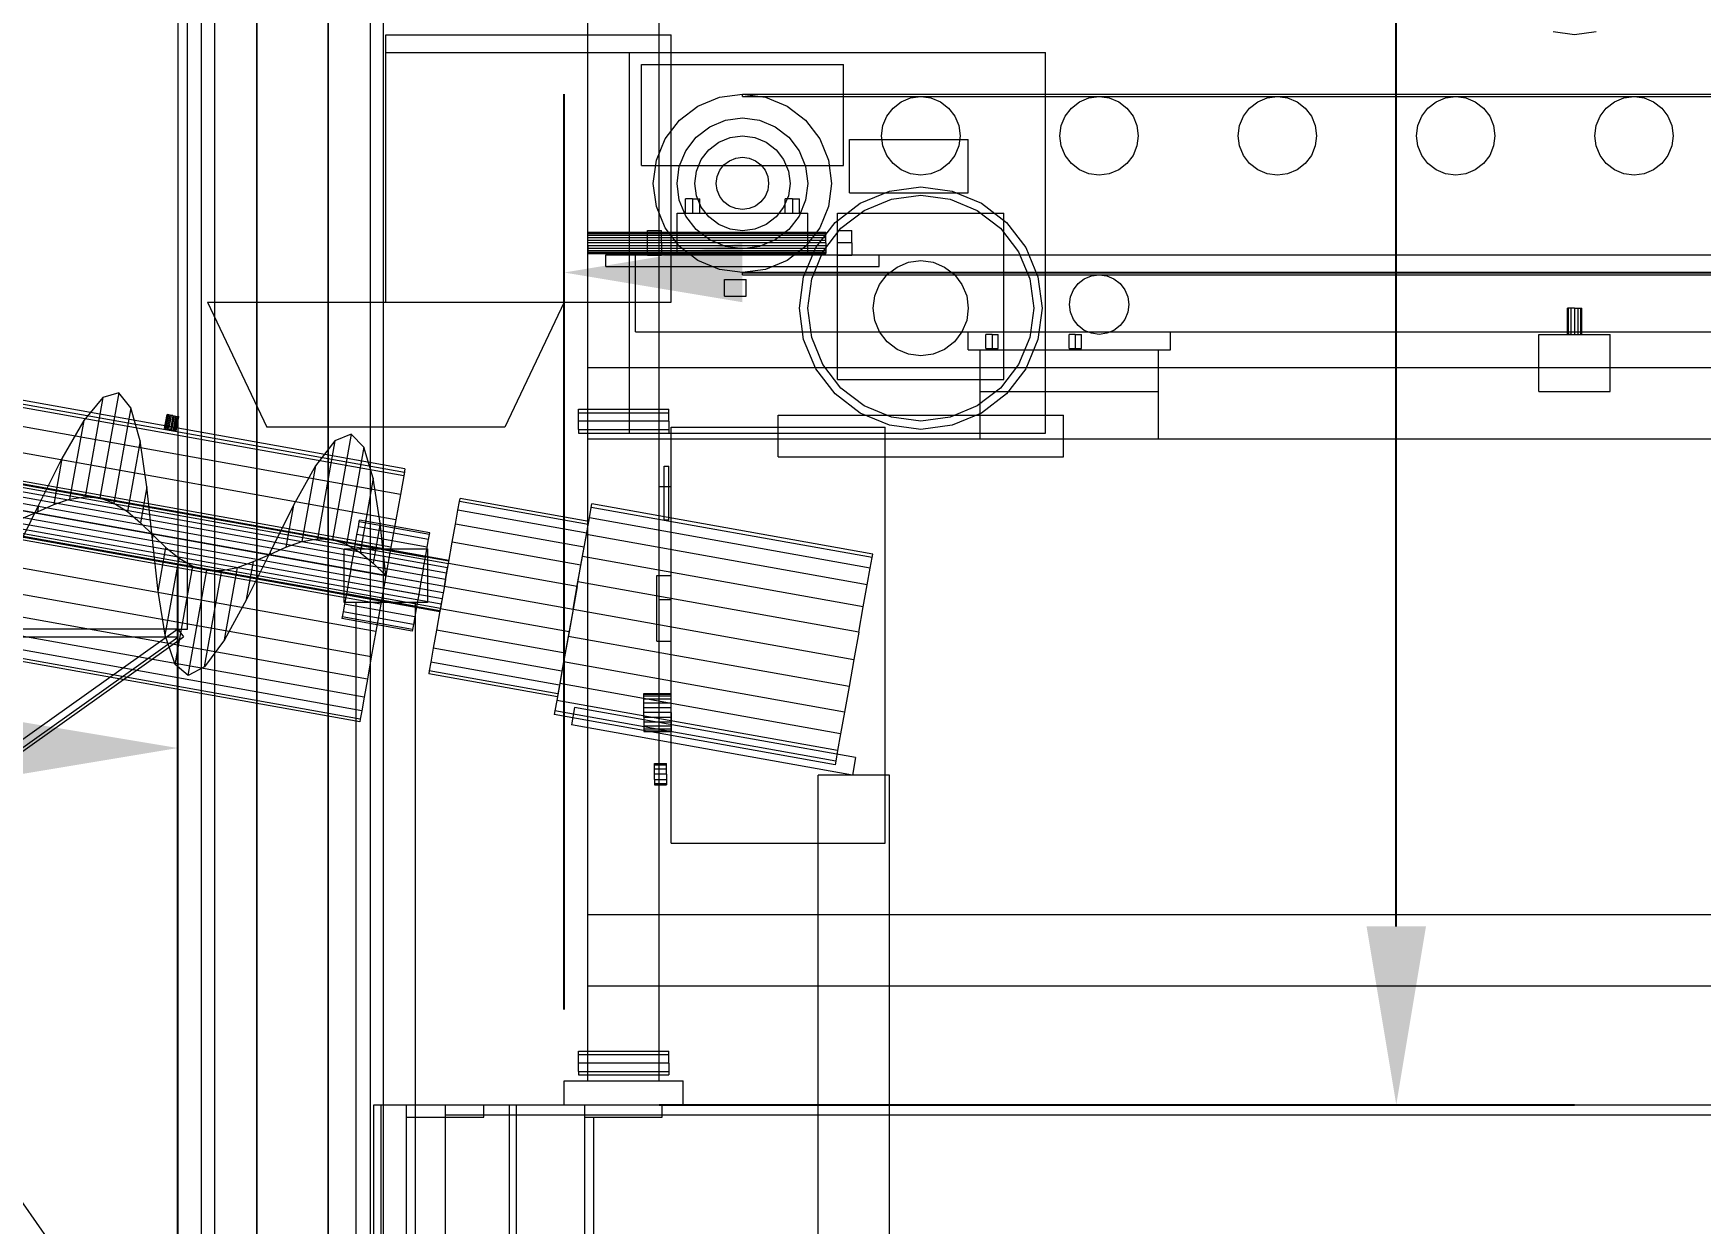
# Model space of a CAD drawing. Header units: millimetres. Extents: x -1970 to 34302, y -65268 to 6837.
# Drawn here: x 1603 to 3006, y -34100 to -33099 of the extents above; entities that cross this region are included whole.
import ezdxf

# ---------------------------------------------------------------- set-up
doc = ezdxf.new("R2010")
doc.units = ezdxf.units.MM
for name, color, linetype, lineweight in [('COTAS_O', 1, 'Continuous', 0), ('COTAS_P', 1, 'Continuous', 0), ('frontal_dos-mix', 7, 'Continuous', 0), ('frontal_dosificador', 7, 'Continuous', 0), ('frontal_tolva', 7, 'Continuous', 0)]:
    doc.layers.add(name, color=color, linetype=linetype, lineweight=lineweight)
doc.dimstyles.new('R19_100', dxfattribs={"dimtxt": 250, "dimasz": 150, "dimexe": 150, "dimexo": 80, "dimgap": 100, "dimtad": 1, "dimtih": 1, "dimtoh": 1, "dimdsep": 46, "dimcen": 0.09, "dimadec": 0, "dimazin": 0, "dimtfac": 1, "dimtdec": 4, "dimtofl": 0, "dimtmove": 0, "dimatfit": 3, "dimfxl": 1, "dimtolj": 1, "dimtzin": 0, "dimarcsym": 0})

# ---------------------------------------------------------------- blocks, each defined once
blk = doc.blocks.new('*D35')
at = {"layer": 'COTAS_O', "color": 0, "lineweight": -2, "transparency": 16777216}
for p, q in [((-1725, -34320), (-1725, -33550)), ((1725, -34320), (1725, -33550)), ((-1575, -33700), (1575, -33700))]:
    blk.add_line(p, q, dxfattribs=at)
at = {"layer": 'COTAS_O', "color": 0, "transparency": 16777216}
for points in [[(-1575, -33675), (-1575, -33725), (-1725, -33700)], [(1575, -33675), (1575, -33725), (1725, -33700)]]:
    blk.add_solid(points, dxfattribs=at)
at = {"layer": 'Defpoints', "color": 0, "transparency": 16777216}
for p in [(1725, -33700), (-1725, -34400), (1725, -34400)]:
    blk.add_point(p, dxfattribs=at)
blk = doc.blocks.new('*D36')
at = {"layer": 'COTAS_P', "color": 0, "lineweight": -2, "transparency": 16777216}
for p, q in [((2130, -31400), (2900, -31400)), ((2750, -33850), (2750, -31550)), ((2130, -34000), (2900, -34000))]:
    blk.add_line(p, q, dxfattribs=at)
at = {"layer": 'COTAS_P', "color": 0, "transparency": 16777216}
for points in [[(2725, -31550), (2775, -31550), (2750, -31400)], [(2725, -33850), (2775, -33850), (2750, -34000)]]:
    blk.add_solid(points, dxfattribs=at)
at = {"layer": 'Defpoints', "color": 0, "transparency": 16777216}
for p in [(2050, -31400), (2750, -31400), (2050, -34000)]:
    blk.add_point(p, dxfattribs=at)
blk = doc.blocks.new('*D37')
at = {"layer": 'COTAS_O', "color": 0, "lineweight": -2, "transparency": 16777216}
for p, q in [((2050, -33920), (2050, -33150)), ((3750, -33920), (3750, -33150)), ((2200, -33300), (3600, -33300))]:
    blk.add_line(p, q, dxfattribs=at)
at = {"layer": 'COTAS_O', "color": 0, "transparency": 16777216}
for points in [[(2200, -33275), (2200, -33325), (2050, -33300)], [(3600, -33275), (3600, -33325), (3750, -33300)]]:
    blk.add_solid(points, dxfattribs=at)
at = {"layer": 'Defpoints', "color": 0, "transparency": 16777216}
for p in [(3750, -33300), (2050, -34000), (3750, -34000)]:
    blk.add_point(p, dxfattribs=at)

msp = doc.modelspace()

# ---------------------------------------------------------------- linework, layer by layer
at = {"layer": 'frontal_dos-mix'}
for p, q in [((265.556, -33172.991), (1915.556, -33467.991)), ((1912.222, -33486.638), (262.222, -33191.638)), ((1908.419, -33507.911), (258.419, -33212.911)), ((1952.573, -33545.045), (174.602, -33227.165)), ((1952.96, -33542.881), (174.989, -33225.002)), ((1953.091, -33542.143), (175.121, -33224.264)), ((1950.222, -33558.195), (172.251, -33240.315)), ((1951.156, -33552.972), (173.185, -33235.092)), ((1951.957, -33548.486), (173.987, -33230.607)), ((1904.292, -33530.994), (254.292, -33235.994)), ((1948.217, -33569.405), (170.247, -33251.525)), ((171.249, -33245.92), (1949.22, -33563.8)), ((1945.348, -33585.456), (167.377, -33267.577)), ((1945.48, -33584.719), (167.509, -33266.839)), ((1945.866, -33582.555), (167.896, -33264.675)), ((1946.482, -33579.113), (168.511, -33261.234)), ((1947.284, -33574.628), (169.313, -33256.749)), ((1900, -33555), (250, -33260)), ((1895.708, -33579.006), (245.708, -33284.006)), ((1891.581, -33602.089), (241.581, -33307.089)), ((1750, -33325), (1800, -33430)), ((1750, -33325), (2050, -33325)), ((2050, -33325), (2000, -33430)), ((1887.778, -33623.362), (237.778, -33328.362)), ((1884.444, -33642.009), (234.444, -33347.009)), ((1881.708, -33657.311), (231.708, -33362.311)), ((1878.423, -33675.684), (228.423, -33380.684)), ((1879.675, -33668.682), (229.675, -33373.682)), ((1878, -33678.049), (228, -33383.049)), ((1916.084, -33465.038), (1522.328, -33394.639)), ((1915.028, -33470.945), (1521.272, -33400.546)), ((1661.934, -33405.072), (1645.834, -33424.575)), ((1661.934, -33405.072), (1646.987, -33488.675)), ((1675.24, -33401.198), (1659.422, -33489.67)), ((1675.24, -33401.198), (1661.934, -33405.072)), ((1685.588, -33413.864), (1675.24, -33401.198)), ((1685.588, -33413.864), (1671.276, -33493.914)), ((1693.261, -33441.495), (1685.588, -33413.864)), ((1713.864, -33431.31), (1715.976, -33419.497)), ((1714.031, -33431.34), (1716.143, -33419.527)), ((1714.523, -33431.428), (1716.635, -33419.615)), ((1715.305, -33431.568), (1717.417, -33419.755)), ((1716.143, -33419.527), (1715.976, -33419.497)), ((1716.635, -33419.615), (1716.143, -33419.527)), ((1716.325, -33431.75), (1718.437, -33419.937)), ((1717.417, -33419.755), (1716.635, -33419.615)), ((1718.437, -33419.937), (1717.417, -33419.755)), ((1717.512, -33431.962), (1719.624, -33420.149)), ((1719.624, -33420.149), (1718.437, -33419.937)), ((1720.898, -33420.377), (1718.786, -33432.19)), ((1720.898, -33420.377), (1719.624, -33420.149)), ((1720.06, -33432.418), (1722.171, -33420.605)), ((1720.898, -33420.377), (1722.171, -33420.605)), ((1721.247, -33432.63), (1723.359, -33420.817)), ((1722.171, -33420.605), (1723.359, -33420.817)), ((1722.266, -33432.812), (1724.378, -33420.999)), ((1723.048, -33432.952), (1725.16, -33421.139)), ((1723.359, -33420.817), (1724.378, -33420.999)), ((1723.54, -33433.04), (1725.652, -33421.227)), ((1723.708, -33433.07), (1725.82, -33421.257)), ((1724.378, -33420.999), (1725.16, -33421.139)), ((1725.16, -33421.139), (1725.652, -33421.227)), ((1725.652, -33421.227), (1725.82, -33421.257)), ((1645.834, -33424.575), (1627.523, -33456.45)), ((1645.834, -33424.575), (1634.003, -33490.75)), ((1714.031, -33431.34), (1713.864, -33431.31)), ((1714.523, -33431.428), (1714.031, -33431.34)), ((1715.305, -33431.568), (1714.523, -33431.428)), ((1716.325, -33431.75), (1715.305, -33431.568)), ((1717.512, -33431.962), (1716.325, -33431.75)), ((1718.786, -33432.19), (1717.512, -33431.962)), ((1720.06, -33432.418), (1718.786, -33432.19)), ((1720.06, -33432.418), (1721.247, -33432.63)), ((1721.247, -33432.63), (1722.266, -33432.812)), ((1722.266, -33432.812), (1723.048, -33432.952)), ((1723.048, -33432.952), (1723.54, -33433.04)), ((1723.54, -33433.04), (1723.708, -33433.07)), ((2000, -33430), (1800, -33430)), ((1870.822, -33436.014), (1854.983, -33524.604)), ((1870.822, -33436.014), (1857.198, -33441.667)), ((1881.484, -33446.922), (1870.822, -33436.014)), ((1693.261, -33441.495), (1682.605, -33501.097)), ((1698.942, -33480.269), (1693.261, -33441.495)), ((1857.198, -33441.667), (1840.824, -33462.705)), ((1857.198, -33441.667), (1842.485, -33523.958)), ((1881.484, -33446.922), (1866.899, -33528.503)), ((1889.42, -33473.082), (1881.484, -33446.922)), ((1627.523, -33456.45), (1607.914, -33495.58)), ((1627.523, -33456.45), (1620.585, -33495.255)), ((1840.824, -33462.705), (1822.323, -33495.639)), ((1840.824, -33462.705), (1829.448, -33526.335)), ((1916.084, -33465.038), (1915.028, -33470.945)), ((1698.942, -33480.269), (1693.542, -33510.47)), ((1703.613, -33524.689), (1698.942, -33480.269)), ((1889.42, -33473.082), (1878.279, -33535.397)), ((1895.273, -33510.892), (1889.42, -33473.082)), ((1915.556, -33467.991), (1912.222, -33486.638)), ((1620.585, -33495.255), (1634.003, -33490.75)), ((1634.003, -33490.75), (1646.987, -33488.675)), ((1646.987, -33488.675), (1659.422, -33489.67)), ((1659.422, -33489.67), (1671.276, -33493.914)), ((1671.276, -33493.914), (1682.605, -33501.097)), ((1912.222, -33486.638), (1908.419, -33507.911)), ((1960.651, -33499.862), (1961.97, -33492.486)), ((1961.97, -33492.486), (1962.419, -33489.971)), ((2070.253, -33511.846), (1961.97, -33492.486)), ((2070.702, -33509.33), (1962.419, -33489.971)), ((1607.914, -33495.58), (1588.118, -33535.757)), ((1593.202, -33507.321), (1606.912, -33501.185)), ((1606.912, -33501.185), (1620.585, -33495.255)), ((1607.914, -33495.58), (1606.912, -33501.185)), ((1682.605, -33501.097), (1693.542, -33510.47)), ((1822.323, -33495.639), (1802.638, -33535.192)), ((1822.323, -33495.639), (1815.992, -33531.048)), ((1908.419, -33507.911), (1904.292, -33530.994)), ((1958.553, -33511.595), (1960.651, -33499.862)), ((2068.934, -33519.221), (1960.651, -33499.862)), ((2068.703, -33520.513), (2071.22, -33506.434)), ((2071.22, -33506.434), (2072.803, -33497.583)), ((2307.474, -33548.673), (2071.22, -33506.434)), ((2072.803, -33497.583), (2073.342, -33494.564)), ((2309.056, -33539.822), (2072.803, -33497.583)), ((2309.596, -33536.804), (2073.342, -33494.564)), ((1693.542, -33510.47), (1704.281, -33520.951)), ((1703.613, -33524.689), (1704.281, -33520.951)), ((1704.281, -33520.951), (1715.045, -33531.295)), ((1874.164, -33529.048), (1875.695, -33520.485)), ((1875.695, -33520.485), (1876.87, -33513.915)), ((1934.759, -33531.045), (1875.695, -33520.485)), ((1876.87, -33513.915), (1877.608, -33509.784)), ((1935.933, -33524.475), (1876.87, -33513.915)), ((1877.608, -33509.784), (1877.86, -33508.376)), ((1936.672, -33520.344), (1877.608, -33509.784)), ((1936.924, -33518.936), (1877.86, -33508.376)), ((1895.273, -33510.892), (1889.25, -33544.58)), ((1900, -33555), (1895.273, -33510.892)), ((1935.933, -33524.475), (1936.672, -33520.344)), ((1936.672, -33520.344), (1936.924, -33518.936)), ((1955.819, -33526.885), (1958.553, -33511.595)), ((2066.836, -33530.954), (1958.553, -33511.595)), ((2065.422, -33538.862), (2068.703, -33520.513)), ((2066.836, -33530.954), (2068.934, -33519.221)), ((2304.957, -33562.753), (2068.703, -33520.513)), ((2068.934, -33519.221), (2070.253, -33511.846)), ((2070.253, -33511.846), (2070.702, -33509.33)), ((1708.409, -33568.41), (1703.613, -33524.689)), ((1708.409, -33568.41), (1715.045, -33531.295)), ((1715.045, -33531.295), (1726.052, -33540.276)), ((1802.638, -33535.192), (1782.891, -33575.095)), ((1802.304, -33537.062), (1815.992, -33531.048)), ((1802.638, -33535.192), (1802.304, -33537.062)), ((1815.992, -33531.048), (1829.448, -33526.335)), ((1829.448, -33526.335), (1842.485, -33523.958)), ((1842.485, -33523.958), (1854.983, -33524.604)), ((1854.983, -33524.604), (1866.899, -33528.503)), ((1865, -33577.5), (1865, -33532.5)), ((1865, -33532.5), (1935, -33532.5)), ((1866.899, -33528.503), (1878.279, -33535.397)), ((1872.381, -33539.019), (1874.164, -33529.048)), ((1933.228, -33539.608), (1874.164, -33529.048)), ((1878.279, -33535.397), (1889.25, -33544.58)), ((1904.292, -33530.994), (1900, -33555)), ((1933.228, -33539.608), (1934.759, -33531.045)), ((1934.759, -33531.045), (1935.933, -33524.475)), ((1935, -33532.5), (1935, -33577.5)), ((1952.636, -33544.691), (1955.819, -33526.885)), ((2064.102, -33546.245), (1955.819, -33526.885)), ((2064.102, -33546.245), (2066.836, -33530.954)), ((1714.445, -33605.193), (1726.052, -33540.276)), ((1722.652, -33629.839), (1737.485, -33546.873)), ((1726.052, -33540.276), (1737.485, -33546.873)), ((1737.485, -33546.873), (1749.463, -33550.424)), ((1762.023, -33550.722), (1775.113, -33548.052)), ((1764.212, -33609.024), (1775.113, -33548.052)), ((1775.113, -33548.052), (1788.604, -33543.144)), ((1782.891, -33575.095), (1788.604, -33543.144)), ((1788.604, -33543.144), (1802.304, -33537.062)), ((1870.468, -33549.72), (1868.555, -33560.421)), ((1870.468, -33549.72), (1872.381, -33539.019)), ((1870.468, -33549.72), (1929.532, -33560.28)), ((1931.445, -33549.579), (1872.381, -33539.019)), ((1889.25, -33544.58), (1900, -33555)), ((1931.445, -33549.579), (1929.532, -33560.28)), ((1931.445, -33549.579), (1933.228, -33539.608)), ((1949.22, -33563.8), (1952.636, -33544.691)), ((1951.156, -33552.972), (1951.957, -33548.486)), ((1951.957, -33548.486), (1952.573, -33545.045)), ((1952.573, -33545.045), (1952.96, -33542.881)), ((2060.919, -33564.051), (1952.636, -33544.691)), ((1952.96, -33542.881), (1953.091, -33542.143)), ((2060.919, -33564.051), (2064.102, -33546.245)), ((2061.602, -33560.229), (2065.422, -33538.862)), ((2301.676, -33581.101), (2065.422, -33538.862)), ((2304.957, -33562.753), (2307.474, -33548.673)), ((2307.474, -33548.673), (2309.056, -33539.822)), ((2309.056, -33539.822), (2309.596, -33536.804)), ((1733.632, -33638.974), (1749.463, -33550.424)), ((1747.571, -33631.555), (1762.023, -33550.722)), ((1749.463, -33550.424), (1762.023, -33550.722)), ((1868.555, -33560.421), (1866.772, -33570.392)), ((1927.619, -33570.981), (1868.555, -33560.421)), ((1900, -33555), (1895.708, -33579.006)), ((1929.532, -33560.28), (1927.619, -33570.981)), ((1949.22, -33563.8), (1945.803, -33582.908)), ((1949.22, -33563.8), (1948.217, -33569.405)), ((1950.222, -33558.195), (1949.22, -33563.8)), ((1949.22, -33563.8), (2057.503, -33583.16)), ((1950.222, -33558.195), (1951.156, -33552.972)), ((2057.503, -33583.16), (2061.602, -33560.229)), ((2060.919, -33564.051), (2057.503, -33583.16)), ((2297.856, -33602.469), (2061.602, -33560.229)), ((2301.676, -33581.101), (2304.957, -33562.753)), ((1714.445, -33605.193), (1708.409, -33568.41)), ((1782.891, -33575.095), (1764.212, -33609.024)), ((1935, -33577.5), (1865, -33577.5)), ((1866.772, -33570.392), (1865.241, -33578.955)), ((1925.836, -33580.952), (1866.772, -33570.392)), ((1925, -33577.5), (1875, -33577.5)), ((1875, -35980), (1875, -33577.5)), ((1925, -35980), (1925, -33577.5)), ((1927.619, -33570.981), (1925.836, -33580.952)), ((1947.284, -33574.628), (1946.482, -33579.113)), ((1948.217, -33569.405), (1947.284, -33574.628)), ((1863.328, -33589.656), (1863.076, -33591.064)), ((1922.14, -33601.624), (1863.076, -33591.064)), ((1864.067, -33585.525), (1863.328, -33589.656)), ((1922.392, -33600.216), (1863.328, -33589.656)), ((1865.241, -33578.955), (1864.067, -33585.525)), ((1923.13, -33596.085), (1864.067, -33585.525)), ((1924.305, -33589.515), (1865.241, -33578.955)), ((1895.708, -33579.006), (1891.581, -33602.089)), ((1924.305, -33589.515), (1923.13, -33596.085)), ((1925.836, -33580.952), (1924.305, -33589.515)), ((1945.803, -33582.908), (1942.62, -33600.715)), ((1945.48, -33584.719), (1945.348, -33585.456)), ((1945.866, -33582.555), (1945.48, -33584.719)), ((2054.086, -33602.268), (1945.803, -33582.908)), ((1946.482, -33579.113), (1945.866, -33582.555)), ((2057.503, -33583.16), (2053.403, -33606.09)), ((2057.503, -33583.16), (2054.086, -33602.268)), ((2057.503, -33583.16), (2293.756, -33625.399)), ((2297.856, -33602.469), (2301.676, -33581.101)), ((1722.652, -33629.839), (1714.445, -33605.193)), ((1891.581, -33602.089), (1887.778, -33623.362)), ((1922.392, -33600.216), (1922.14, -33601.624)), ((1923.13, -33596.085), (1922.392, -33600.216)), ((1942.62, -33600.715), (1939.886, -33616.005)), ((2050.903, -33620.074), (1942.62, -33600.715)), ((2053.403, -33606.09), (2049.583, -33627.457)), ((2054.086, -33602.268), (2050.903, -33620.074)), ((2289.657, -33648.329), (2053.403, -33606.09)), ((2297.856, -33602.469), (2293.756, -33625.399)), ((1764.212, -33609.024), (1747.571, -33631.555)), ((1939.886, -33616.005), (1937.788, -33627.738)), ((2048.169, -33635.365), (1939.886, -33616.005)), ((2050.903, -33620.074), (2048.169, -33635.365)), ((1733.632, -33638.974), (1722.652, -33629.839)), ((1747.571, -33631.555), (1733.632, -33638.974)), ((1887.778, -33623.362), (1884.444, -33642.009)), ((1937.788, -33627.738), (1936.47, -33635.113)), ((2046.071, -33647.098), (1937.788, -33627.738)), ((2049.583, -33627.457), (2046.302, -33645.806)), ((2285.836, -33669.696), (2049.583, -33627.457)), ((2293.756, -33625.399), (2289.657, -33648.329)), ((1884.444, -33642.009), (1881.708, -33657.311)), ((1936.47, -33635.113), (1936.02, -33637.629)), ((2044.303, -33656.989), (1936.02, -33637.629)), ((2044.752, -33654.473), (1936.47, -33635.113)), ((2046.302, -33645.806), (2043.785, -33659.885)), ((2046.071, -33647.098), (2044.752, -33654.473)), ((2048.169, -33635.365), (2046.071, -33647.098)), ((2282.556, -33688.045), (2046.302, -33645.806)), ((2289.657, -33648.329), (2285.836, -33669.696)), ((1881.708, -33657.311), (1879.675, -33668.682)), ((2043.785, -33659.885), (2042.202, -33668.736)), ((2280.039, -33702.125), (2043.785, -33659.885)), ((2044.752, -33654.473), (2044.303, -33656.989)), ((1878.423, -33675.684), (1878, -33678.049)), ((1879.675, -33668.682), (1878.423, -33675.684)), ((2042.202, -33668.736), (2041.663, -33671.755)), ((2277.917, -33713.994), (2041.663, -33671.755)), ((2278.456, -33710.975), (2042.202, -33668.736)), ((2058.822, -33665.777), (2056.183, -33680.542)), ((2295.076, -33708.016), (2058.822, -33665.777)), ((2285.836, -33669.696), (2282.556, -33688.045)), ((2292.436, -33722.782), (2056.183, -33680.542)), ((2282.556, -33688.045), (2280.039, -33702.125)), ((2280.039, -33702.125), (2278.456, -33710.975)), ((2278.456, -33710.975), (2277.917, -33713.994)), ((2295.076, -33708.016), (2292.436, -33722.782)), ((2323.756, -33722.899), (2263.756, -33722.899)), ((2263.756, -35980), (2263.756, -33722.899)), ((2323.756, -35980), (2323.756, -33722.899))]:
    msp.add_line(p, q, dxfattribs=at)
at = {"layer": 'frontal_dosificador'}
for p, q in [((2070, -33980), (2070, -31440)), ((2130, -33980), (2130, -31440)), ((1900, -33100), (2140, -33100)), ((1900, -33325), (1900, -33100)), ((1900, -33115), (1900, -33100)), ((2140, -33325), (2140, -33100)), ((2140, -33115), (2140, -33100)), ((2900, -33100), (2881.883, -33097.615)), ((2918.117, -33097.615), (2900, -33100)), ((1900, -33115), (2140, -33115)), ((2105, -33115), (2455, -33115)), ((2105, -33435), (2105, -33115)), ((2455, -33435), (2455, -33115)), ((2115, -33125), (2285, -33125)), ((2115, -33210), (2115, -33125)), ((2285, -33210), (2285, -33125)), ((2162.5, -33160.048), (2180.589, -33152.556)), ((2180.589, -33152.556), (2200, -33150)), ((2200, -33150), (2219.411, -33152.556)), ((2200, -33150), (3600, -33150)), ((2200, -33152), (2200, -33150)), ((2200, -33152), (3600, -33152)), ((2219.411, -33152.556), (2237.5, -33160.048)), ((2326.665, -33161.665), (2333.5, -33156.421)), ((2333.5, -33156.421), (2341.459, -33153.124)), ((2341.459, -33153.124), (2350, -33152)), ((2350, -33152), (2358.541, -33153.124)), ((2358.541, -33153.124), (2366.5, -33156.421)), ((2366.5, -33156.421), (2373.335, -33161.665)), ((2476.665, -33161.665), (2483.5, -33156.421)), ((2483.5, -33156.421), (2491.459, -33153.124)), ((2491.459, -33153.124), (2500, -33152)), ((2500, -33152), (2508.541, -33153.124)), ((2508.541, -33153.124), (2516.5, -33156.421)), ((2516.5, -33156.421), (2523.335, -33161.665)), ((2626.665, -33161.665), (2633.5, -33156.421)), ((2633.5, -33156.421), (2641.459, -33153.124)), ((2641.459, -33153.124), (2650, -33152)), ((2650, -33152), (2658.541, -33153.124)), ((2658.541, -33153.124), (2666.5, -33156.421)), ((2666.5, -33156.421), (2673.335, -33161.665)), ((2776.665, -33161.665), (2783.5, -33156.421)), ((2783.5, -33156.421), (2791.459, -33153.124)), ((2791.459, -33153.124), (2800, -33152)), ((2800, -33152), (2808.541, -33153.124)), ((2808.541, -33153.124), (2816.5, -33156.421)), ((2816.5, -33156.421), (2823.335, -33161.665)), ((2926.665, -33161.665), (2933.5, -33156.421)), ((2933.5, -33156.421), (2941.459, -33153.124)), ((2941.459, -33153.124), (2950, -33152)), ((2950, -33152), (2958.541, -33153.124)), ((2958.541, -33153.124), (2966.5, -33156.421)), ((2966.5, -33156.421), (2973.335, -33161.665)), ((2146.967, -33171.967), (2162.5, -33160.048)), ((2185.765, -33171.874), (2200, -33170)), ((2200, -33170), (2214.235, -33171.874)), ((2237.5, -33160.048), (2253.033, -33171.967)), ((2318.124, -33176.459), (2321.421, -33168.5)), ((2321.421, -33168.5), (2326.665, -33161.665)), ((2373.335, -33161.665), (2378.579, -33168.5)), ((2378.579, -33168.5), (2381.876, -33176.459)), ((2468.124, -33176.459), (2471.421, -33168.5)), ((2471.421, -33168.5), (2476.665, -33161.665)), ((2523.335, -33161.665), (2528.579, -33168.5)), ((2528.579, -33168.5), (2531.876, -33176.459)), ((2618.124, -33176.459), (2621.421, -33168.5)), ((2621.421, -33168.5), (2626.665, -33161.665)), ((2673.335, -33161.665), (2678.579, -33168.5)), ((2678.579, -33168.5), (2681.876, -33176.459)), ((2768.124, -33176.459), (2771.421, -33168.5)), ((2771.421, -33168.5), (2776.665, -33161.665)), ((2823.335, -33161.665), (2828.579, -33168.5)), ((2828.579, -33168.5), (2831.876, -33176.459)), ((2918.124, -33176.459), (2921.421, -33168.5)), ((2921.421, -33168.5), (2926.665, -33161.665)), ((2973.335, -33161.665), (2978.579, -33168.5)), ((2978.579, -33168.5), (2981.876, -33176.459)), ((2135.048, -33187.5), (2146.967, -33171.967)), ((2161.109, -33186.109), (2172.5, -33177.369)), ((2172.5, -33177.369), (2185.765, -33171.874)), ((2189.647, -33186.363), (2200, -33185)), ((2200, -33185), (2210.353, -33186.363)), ((2214.235, -33171.874), (2227.5, -33177.369)), ((2227.5, -33177.369), (2238.891, -33186.109)), ((2253.033, -33171.967), (2264.952, -33187.5)), ((2317, -33185), (2318.124, -33176.459)), ((2318.124, -33193.541), (2317, -33185)), ((2381.876, -33176.459), (2383, -33185)), ((2383, -33185), (2381.876, -33193.541)), ((2467, -33185), (2468.124, -33176.459)), ((2468.124, -33193.541), (2467, -33185)), ((2531.876, -33176.459), (2533, -33185)), ((2533, -33185), (2531.876, -33193.541)), ((2617, -33185), (2618.124, -33176.459)), ((2618.124, -33193.541), (2617, -33185)), ((2681.876, -33176.459), (2683, -33185)), ((2683, -33185), (2681.876, -33193.541)), ((2767, -33185), (2768.124, -33176.459)), ((2768.124, -33193.541), (2767, -33185)), ((2831.876, -33176.459), (2833, -33185)), ((2833, -33185), (2831.876, -33193.541)), ((2917, -33185), (2918.124, -33176.459)), ((2918.124, -33193.541), (2917, -33185)), ((2981.876, -33176.459), (2983, -33185)), ((2983, -33185), (2981.876, -33193.541)), ((2127.556, -33205.589), (2135.048, -33187.5)), ((2146.874, -33210.765), (2152.369, -33197.5)), ((2152.369, -33197.5), (2161.109, -33186.109)), ((2165.359, -33205), (2171.716, -33196.716)), ((2171.716, -33196.716), (2180, -33190.359)), ((2180, -33190.359), (2189.647, -33186.363)), ((2210.353, -33186.363), (2220, -33190.359)), ((2220, -33190.359), (2228.284, -33196.716)), ((2228.284, -33196.716), (2234.641, -33205)), ((2238.891, -33186.109), (2247.631, -33197.5)), ((2247.631, -33197.5), (2253.126, -33210.765)), ((2264.952, -33187.5), (2272.444, -33205.589)), ((2290, -33188), (2390, -33188)), ((2290, -33233), (2290, -33188)), ((2321.421, -33201.5), (2318.124, -33193.541)), ((2381.876, -33193.541), (2378.579, -33201.5)), ((2390, -33233), (2390, -33188)), ((2471.421, -33201.5), (2468.124, -33193.541)), ((2531.876, -33193.541), (2528.579, -33201.5)), ((2621.421, -33201.5), (2618.124, -33193.541)), ((2681.876, -33193.541), (2678.579, -33201.5)), ((2771.421, -33201.5), (2768.124, -33193.541)), ((2831.876, -33193.541), (2828.579, -33201.5)), ((2921.421, -33201.5), (2918.124, -33193.541)), ((2981.876, -33193.541), (2978.579, -33201.5)), ((2115, -33210), (2285, -33210)), ((2125, -33225), (2127.556, -33205.589)), ((2145, -33225), (2146.874, -33210.765)), ((2161.363, -33214.647), (2165.359, -33205)), ((2180.947, -33214), (2184.444, -33209.444)), ((2184.444, -33209.444), (2189, -33205.947)), ((2189, -33205.947), (2194.306, -33203.75)), ((2194.306, -33203.75), (2200, -33203)), ((2200, -33203), (2205.694, -33203.75)), ((2205.694, -33203.75), (2211, -33205.947)), ((2211, -33205.947), (2215.556, -33209.444)), ((2215.556, -33209.444), (2219.053, -33214)), ((2234.641, -33205), (2238.637, -33214.647)), ((2253.126, -33210.765), (2255, -33225)), ((2272.444, -33205.589), (2275, -33225)), ((2326.665, -33208.335), (2321.421, -33201.5)), ((2333.5, -33213.579), (2326.665, -33208.335)), ((2341.459, -33216.876), (2333.5, -33213.579)), ((2366.5, -33213.579), (2358.541, -33216.876)), ((2373.335, -33208.335), (2366.5, -33213.579)), ((2378.579, -33201.5), (2373.335, -33208.335)), ((2476.665, -33208.335), (2471.421, -33201.5)), ((2483.5, -33213.579), (2476.665, -33208.335)), ((2491.459, -33216.876), (2483.5, -33213.579)), ((2516.5, -33213.579), (2508.541, -33216.876)), ((2523.335, -33208.335), (2516.5, -33213.579)), ((2528.579, -33201.5), (2523.335, -33208.335)), ((2626.665, -33208.335), (2621.421, -33201.5)), ((2633.5, -33213.579), (2626.665, -33208.335)), ((2641.459, -33216.876), (2633.5, -33213.579)), ((2666.5, -33213.579), (2658.541, -33216.876)), ((2673.335, -33208.335), (2666.5, -33213.579)), ((2678.579, -33201.5), (2673.335, -33208.335)), ((2776.665, -33208.335), (2771.421, -33201.5)), ((2783.5, -33213.579), (2776.665, -33208.335)), ((2791.459, -33216.876), (2783.5, -33213.579)), ((2816.5, -33213.579), (2808.541, -33216.876)), ((2823.335, -33208.335), (2816.5, -33213.579)), ((2828.579, -33201.5), (2823.335, -33208.335)), ((2926.665, -33208.335), (2921.421, -33201.5)), ((2933.5, -33213.579), (2926.665, -33208.335)), ((2941.459, -33216.876), (2933.5, -33213.579)), ((2966.5, -33213.579), (2958.541, -33216.876)), ((2973.335, -33208.335), (2966.5, -33213.579)), ((2978.579, -33201.5), (2973.335, -33208.335)), ((2127.556, -33244.411), (2125, -33225)), ((2146.874, -33239.235), (2145, -33225)), ((2160, -33225), (2161.363, -33214.647)), ((2161.363, -33235.353), (2160, -33225)), ((2178, -33225), (2178.75, -33219.306)), ((2178.75, -33230.694), (2178, -33225)), ((2178.75, -33219.306), (2180.947, -33214)), ((2219.053, -33214), (2221.25, -33219.306)), ((2221.25, -33219.306), (2222, -33225)), ((2222, -33225), (2221.25, -33230.694)), ((2238.637, -33214.647), (2240, -33225)), ((2240, -33225), (2238.637, -33235.353)), ((2255, -33225), (2253.126, -33239.235)), ((2275, -33225), (2272.444, -33244.411)), ((2350, -33218), (2341.459, -33216.876)), ((2358.541, -33216.876), (2350, -33218)), ((2500, -33218), (2491.459, -33216.876)), ((2508.541, -33216.876), (2500, -33218)), ((2650, -33218), (2641.459, -33216.876)), ((2658.541, -33216.876), (2650, -33218)), ((2800, -33218), (2791.459, -33216.876)), ((2808.541, -33216.876), (2800, -33218)), ((2950, -33218), (2941.459, -33216.876)), ((2958.541, -33216.876), (2950, -33218)), ((2152.369, -33252.5), (2146.874, -33239.235)), ((2158, -33238), (2151.938, -33238)), ((2151.938, -33250), (2151.938, -33238)), ((2158, -33238), (2164.062, -33238)), ((2158, -33238), (2158, -33250)), ((2165.359, -33245), (2161.363, -33235.353)), ((2164.062, -33250), (2164.062, -33238)), ((2180.947, -33236), (2178.75, -33230.694)), ((2184.444, -33240.556), (2180.947, -33236)), ((2189, -33244.053), (2184.444, -33240.556)), ((2215.556, -33240.556), (2211, -33244.053)), ((2219.053, -33236), (2215.556, -33240.556)), ((2221.25, -33230.694), (2219.053, -33236)), ((2238.637, -33235.353), (2234.641, -33245)), ((2242, -33238), (2235.938, -33238)), ((2235.938, -33250), (2235.938, -33238)), ((2242, -33238), (2248.062, -33238)), ((2242, -33238), (2242, -33250)), ((2253.126, -33239.235), (2247.631, -33252.5)), ((2248.062, -33250), (2248.062, -33238)), ((2277.875, -33257.875), (2299, -33241.665)), ((2290, -33233), (2390, -33233)), ((2299, -33241.665), (2323.6, -33231.476)), ((2302.5, -33247.728), (2325.412, -33238.237)), ((2323.6, -33231.476), (2350, -33228)), ((2325.412, -33238.237), (2350, -33235)), ((2350, -33228), (2376.4, -33231.476)), ((2350, -33235), (2374.588, -33238.237)), ((2374.588, -33238.237), (2397.5, -33247.728)), ((2376.4, -33231.476), (2401, -33241.665)), ((2401, -33241.665), (2422.125, -33257.875)), ((2135.048, -33262.5), (2127.556, -33244.411)), ((2145, -33250), (2255, -33250)), ((2145, -33285), (2145, -33250)), ((2151.938, -33250), (2158, -33250)), ((2161.109, -33263.891), (2152.369, -33252.5)), ((2158, -33250), (2164.062, -33250)), ((2171.716, -33253.284), (2165.359, -33245)), ((2180, -33259.641), (2171.716, -33253.284)), ((2194.306, -33246.25), (2189, -33244.053)), ((2200, -33247), (2194.306, -33246.25)), ((2205.694, -33246.25), (2200, -33247)), ((2211, -33244.053), (2205.694, -33246.25)), ((2228.284, -33253.284), (2220, -33259.641)), ((2234.641, -33245), (2228.284, -33253.284)), ((2235.938, -33250), (2242, -33250)), ((2247.631, -33252.5), (2238.891, -33263.891)), ((2242, -33250), (2248.062, -33250)), ((2255, -33285), (2255, -33250)), ((2272.444, -33244.411), (2264.952, -33262.5)), ((2280, -33250), (2420, -33250)), ((2280, -33390), (2280, -33250)), ((2282.825, -33262.825), (2302.5, -33247.728)), ((2397.5, -33247.728), (2417.175, -33262.825)), ((2420, -33390), (2420, -33250)), ((2070, -33266.307), (2070, -33266)), ((2070, -33266), (2270, -33266)), ((2070, -33267.206), (2070, -33266.307)), ((2070, -33266.307), (2270, -33266.307)), ((2070, -33268.636), (2070, -33267.206)), ((2070, -33267.206), (2270, -33267.206)), ((2070, -33270.5), (2070, -33268.636)), ((2070, -33268.636), (2270, -33268.636)), ((2120, -33275), (2120, -33264.608)), ((2120, -33264.608), (2132, -33264.608)), ((2132, -33275), (2132, -33264.608)), ((2146.967, -33278.033), (2135.048, -33262.5)), ((2172.5, -33272.631), (2161.109, -33263.891)), ((2189.647, -33263.637), (2180, -33259.641)), ((2200, -33265), (2189.647, -33263.637)), ((2210.353, -33263.637), (2200, -33265)), ((2220, -33259.641), (2210.353, -33263.637)), ((2238.891, -33263.891), (2227.5, -33272.631)), ((2264.952, -33262.5), (2253.033, -33278.033)), ((2261.665, -33279), (2277.875, -33257.875)), ((2267.728, -33282.5), (2282.825, -33262.825)), ((2270, -33266.307), (2270, -33266)), ((2270, -33267.206), (2270, -33266.307)), ((2270, -33268.636), (2270, -33267.206)), ((2270, -33270.5), (2270, -33268.636)), ((2280, -33275), (2280, -33264.608)), ((2280, -33264.608), (2292, -33264.608)), ((2292, -33275), (2292, -33264.608)), ((2417.175, -33262.825), (2432.272, -33282.5)), ((2422.125, -33257.875), (2438.335, -33279)), ((2070, -33272.671), (2070, -33270.5)), ((2070, -33270.5), (2270, -33270.5)), ((2070, -33275), (2070, -33272.671)), ((2070, -33272.671), (2270, -33272.671)), ((2070, -33277.329), (2070, -33275)), ((2270, -33275), (2070, -33275)), ((2070, -33277.329), (2070, -33279.5)), ((2070, -33277.329), (2270, -33277.329)), ((2070, -33279.5), (2070, -33281.364)), ((2070, -33279.5), (2270, -33279.5)), ((2070, -33281.364), (2070, -33282.794)), ((2070, -33281.364), (2270, -33281.364)), ((2070, -33282.794), (2070, -33283.693)), ((2070, -33282.794), (2270, -33282.794)), ((2070, -33283.693), (2070, -33284)), ((2070, -33283.693), (2270, -33283.693)), ((2120, -33285.392), (2120, -33275)), ((2132, -33275), (2120, -33275)), ((2132, -33275), (2132, -33285.392)), ((2162.5, -33289.952), (2146.967, -33278.033)), ((2185.765, -33278.126), (2172.5, -33272.631)), ((2200, -33280), (2185.765, -33278.126)), ((2214.235, -33278.126), (2200, -33280)), ((2227.5, -33272.631), (2214.235, -33278.126)), ((2253.033, -33278.033), (2237.5, -33289.952)), ((2251.476, -33303.6), (2261.665, -33279)), ((2258.237, -33305.412), (2267.728, -33282.5)), ((2270, -33272.671), (2270, -33270.5)), ((2270, -33275), (2270, -33272.671)), ((2270, -33275), (2270, -33277.329)), ((2270, -33277.329), (2270, -33279.5)), ((2270, -33279.5), (2270, -33281.364)), ((2270, -33281.364), (2270, -33282.794)), ((2270, -33282.794), (2270, -33283.693)), ((2270, -33283.693), (2270, -33284)), ((2280, -33285.392), (2280, -33275)), ((2292, -33275), (2280, -33275)), ((2292, -33275), (2292, -33285.392)), ((2432.272, -33282.5), (2441.763, -33305.412)), ((2438.335, -33279), (2448.524, -33303.6)), ((2070, -33284), (2270, -33284)), ((2085, -33285), (2315, -33285)), ((2085, -33295), (2085, -33285)), ((2085, -33295), (2315, -33295)), ((2110, -33285), (3690, -33285)), ((2110, -33350), (2110, -33285)), ((2120, -33285.392), (2132, -33285.392)), ((2145, -33285), (2255, -33285)), ((2180.589, -33297.444), (2162.5, -33289.952)), ((2200, -33300), (2180.589, -33297.444)), ((2219.411, -33297.444), (2200, -33300)), ((2237.5, -33289.952), (2219.411, -33297.444)), ((2280, -33285.392), (2292, -33285.392)), ((2315, -33295), (2315, -33285)), ((2321.716, -33301.716), (2330, -33295.359)), ((2330, -33295.359), (2339.647, -33291.363)), ((2339.647, -33291.363), (2350, -33290)), ((2350, -33290), (2360.353, -33291.363)), ((2360.353, -33291.363), (2370, -33295.359)), ((2370, -33295.359), (2378.284, -33301.716)), ((2185, -33306), (2203, -33306)), ((2185, -33320), (2185, -33306)), ((2200, -33300), (3600, -33300)), ((2200, -33302), (2200, -33300)), ((2200, -33302), (3600, -33302)), ((2203, -33320), (2203, -33306)), ((2248, -33330), (2251.476, -33303.6)), ((2255, -33330), (2258.237, -33305.412)), ((2311.363, -33319.647), (2315.359, -33310)), ((2315.359, -33310), (2321.716, -33301.716)), ((2378.284, -33301.716), (2384.641, -33310)), ((2384.641, -33310), (2388.637, -33319.647)), ((2441.763, -33305.412), (2445, -33330)), ((2448.524, -33303.6), (2452, -33330)), ((2478.349, -33314.5), (2482.322, -33309.322)), ((2482.322, -33309.322), (2487.5, -33305.349)), ((2487.5, -33305.349), (2493.53, -33302.852)), ((2493.53, -33302.852), (2500, -33302)), ((2500, -33302), (2506.47, -33302.852)), ((2506.47, -33302.852), (2512.5, -33305.349)), ((2512.5, -33305.349), (2517.678, -33309.322)), ((2517.678, -33309.322), (2521.651, -33314.5)), ((1900, -33325), (2140, -33325)), ((2185, -33320), (2203, -33320)), ((2310, -33330), (2311.363, -33319.647)), ((2388.637, -33319.647), (2390, -33330)), ((2475, -33327), (2475.852, -33320.53)), ((2475.852, -33320.53), (2478.349, -33314.5)), ((2521.651, -33314.5), (2524.148, -33320.53)), ((2524.148, -33320.53), (2525, -33327)), ((2251.476, -33356.4), (2248, -33330)), ((2258.237, -33354.588), (2255, -33330)), ((2311.363, -33340.353), (2310, -33330)), ((2390, -33330), (2388.637, -33340.353)), ((2445, -33330), (2441.763, -33354.588)), ((2452, -33330), (2448.524, -33356.4)), ((2475.852, -33333.47), (2475, -33327)), ((2478.349, -33339.5), (2475.852, -33333.47)), ((2482.322, -33344.678), (2478.349, -33339.5)), ((2521.651, -33339.5), (2517.678, -33344.678)), ((2524.148, -33333.47), (2521.651, -33339.5)), ((2525, -33327), (2524.148, -33333.47)), ((2894.804, -33330), (2894, -33330)), ((2894, -33352), (2894, -33330)), ((2897, -33330), (2894.804, -33330)), ((2894.804, -33352), (2894.804, -33330)), ((2900, -33330), (2897, -33330)), ((2897, -33352), (2897, -33330)), ((2900, -33330), (2903, -33330)), ((2900, -33330), (2900, -33352)), ((2903, -33330), (2905.196, -33330)), ((2903, -33352), (2903, -33330)), ((2905.196, -33330), (2906, -33330)), ((2905.196, -33352), (2905.196, -33330)), ((2906, -33352), (2906, -33330)), ((2110, -33350), (3690, -33350)), ((2315.359, -33350), (2311.363, -33340.353)), ((2321.716, -33358.284), (2315.359, -33350)), ((2384.641, -33350), (2378.284, -33358.284)), ((2388.637, -33340.353), (2384.641, -33350)), ((2390, -33350), (2560, -33350)), ((2390, -33365), (2390, -33350)), ((2410, -33352), (2404.804, -33352)), ((2404.804, -33364), (2404.804, -33352)), ((2410, -33352), (2415.196, -33352)), ((2410, -33352), (2410, -33364)), ((2415.196, -33364), (2415.196, -33352)), ((2480, -33352), (2474.804, -33352)), ((2474.804, -33364), (2474.804, -33352)), ((2480, -33352), (2485.196, -33352)), ((2480, -33352), (2480, -33364)), ((2487.5, -33348.651), (2482.322, -33344.678)), ((2485.196, -33364), (2485.196, -33352)), ((2493.53, -33351.148), (2487.5, -33348.651)), ((2500, -33352), (2493.53, -33351.148)), ((2506.47, -33351.148), (2500, -33352)), ((2512.5, -33348.651), (2506.47, -33351.148)), ((2517.678, -33344.678), (2512.5, -33348.651)), ((2560, -33365), (2560, -33350)), ((2870, -33352), (2930, -33352)), ((2870, -33400), (2870, -33352)), ((2894.804, -33352), (2894, -33352)), ((2897, -33352), (2894.804, -33352)), ((2897, -33352), (2900, -33352)), ((2900, -33352), (2903, -33352)), ((2903, -33352), (2905.196, -33352)), ((2905.196, -33352), (2906, -33352)), ((2930, -33400), (2930, -33352)), ((2261.665, -33381), (2251.476, -33356.4)), ((2267.728, -33377.5), (2258.237, -33354.588)), ((2330, -33364.641), (2321.716, -33358.284)), ((2339.647, -33368.637), (2330, -33364.641)), ((2370, -33364.641), (2360.353, -33368.637)), ((2378.284, -33358.284), (2370, -33364.641)), ((2390, -33365), (2560, -33365)), ((2400, -33365), (2550, -33365)), ((2400, -33400), (2400, -33365)), ((2404.804, -33364), (2410, -33364)), ((2410, -33364), (2415.196, -33364)), ((2441.763, -33354.588), (2432.272, -33377.5)), ((2448.524, -33356.4), (2438.335, -33381)), ((2474.804, -33364), (2480, -33364)), ((2480, -33364), (2485.196, -33364)), ((2550, -33400), (2550, -33365)), ((2070, -33380), (2130, -33380)), ((2070, -33440), (2070, -33380)), ((2130, -33440), (2130, -33380)), ((2130, -33380), (3670, -33380)), ((2277.875, -33402.125), (2261.665, -33381)), ((2282.825, -33397.175), (2267.728, -33377.5)), ((2350, -33370), (2339.647, -33368.637)), ((2360.353, -33368.637), (2350, -33370)), ((2432.272, -33377.5), (2417.175, -33397.175)), ((2438.335, -33381), (2422.125, -33402.125)), ((2280, -33390), (2420, -33390)), ((2299, -33418.335), (2277.875, -33402.125)), ((2302.5, -33412.272), (2282.825, -33397.175)), ((2417.175, -33397.175), (2397.5, -33412.272)), ((2400, -33400), (2550, -33400)), ((2400, -33440), (2400, -33400)), ((2422.125, -33402.125), (2401, -33418.335)), ((2550, -33440), (2550, -33400)), ((2870, -33400), (2930, -33400)), ((2062, -33417.929), (2062, -33415)), ((2062, -33415), (2138, -33415)), ((2062, -33425), (2062, -33417.929)), ((2062, -33417.929), (2138, -33417.929)), ((2138, -33417.929), (2138, -33415)), ((2138, -33425), (2138, -33417.929)), ((2230, -33420), (2470, -33420)), ((2230, -33455), (2230, -33420)), ((2323.6, -33428.524), (2299, -33418.335)), ((2325.412, -33421.763), (2302.5, -33412.272)), ((2350, -33425), (2325.412, -33421.763)), ((2374.588, -33421.763), (2350, -33425)), ((2397.5, -33412.272), (2374.588, -33421.763)), ((2401, -33418.335), (2376.4, -33428.524)), ((2470, -33455), (2470, -33420)), ((2062, -33432.071), (2062, -33425)), ((2138, -33425), (2062, -33425)), ((2062, -33432.071), (2062, -33435)), ((2062, -33432.071), (2138, -33432.071)), ((2062, -33435), (2138, -33435)), ((2105, -33435), (2455, -33435)), ((2138, -33425), (2138, -33432.071)), ((2138, -33432.071), (2138, -33435)), ((2140, -33430), (2320, -33430)), ((2140, -33780), (2140, -33430)), ((2320, -33780), (2320, -33430)), ((2350, -33432), (2323.6, -33428.524)), ((2376.4, -33428.524), (2350, -33432)), ((2070, -33440), (2130, -33440)), ((2130, -33440), (3670, -33440)), ((2400, -33440), (2550, -33440)), ((2134, -33463), (2138, -33463)), ((2134, -33508), (2134, -33463)), ((2138, -33508), (2138, -33463)), ((2230, -33455), (2470, -33455)), ((2130, -33480), (2140, -33480)), ((2130, -33575), (2130, -33480)), ((2140, -33575), (2140, -33480)), ((2134, -33508), (2138, -33508)), ((2128, -33555), (2140, -33555)), ((2128, -33610), (2128, -33555)), ((2140, -33610), (2140, -33555)), ((2130, -33575), (2140, -33575)), ((2128, -33610), (2140, -33610)), ((2117, -33654.545), (2117, -33654)), ((2117, -33654), (2140, -33654)), ((2117, -33656.144), (2117, -33654.545)), ((2117, -33654.545), (2140, -33654.545)), ((2117, -33658.686), (2117, -33656.144)), ((2117, -33656.144), (2140, -33656.144)), ((2117, -33662), (2117, -33658.686)), ((2117, -33658.686), (2140, -33658.686)), ((2117, -33665.859), (2117, -33662)), ((2117, -33662), (2140, -33662)), ((2140, -33654.545), (2140, -33654)), ((2140, -33656.144), (2140, -33654.545)), ((2140, -33658.686), (2140, -33656.144)), ((2140, -33662), (2140, -33658.686)), ((2140, -33665.859), (2140, -33662)), ((2117, -33670), (2117, -33665.859)), ((2117, -33665.859), (2140, -33665.859)), ((2117, -33674.141), (2117, -33670)), ((2140, -33670), (2117, -33670)), ((2117, -33674.141), (2117, -33678)), ((2117, -33674.141), (2140, -33674.141)), ((2140, -33670), (2140, -33665.859)), ((2140, -33670), (2140, -33674.141)), ((2140, -33674.141), (2140, -33678)), ((2117, -33678), (2117, -33681.314)), ((2117, -33678), (2140, -33678)), ((2117, -33681.314), (2117, -33683.856)), ((2117, -33681.314), (2140, -33681.314)), ((2117, -33683.856), (2117, -33685.455)), ((2117, -33683.856), (2140, -33683.856)), ((2117, -33685.455), (2117, -33686)), ((2117, -33685.455), (2140, -33685.455)), ((2117, -33686), (2140, -33686)), ((2140, -33678), (2140, -33681.314)), ((2140, -33681.314), (2140, -33683.856)), ((2140, -33683.856), (2140, -33685.455)), ((2140, -33685.455), (2140, -33686)), ((2126, -33714.206), (2126, -33713)), ((2126, -33713), (2136, -33713)), ((2126, -33717.5), (2126, -33714.206)), ((2126, -33714.206), (2136, -33714.206)), ((2126, -33722), (2126, -33717.5)), ((2126, -33717.5), (2136, -33717.5)), ((2136, -33714.206), (2136, -33713)), ((2136, -33717.5), (2136, -33714.206)), ((2136, -33722), (2136, -33717.5)), ((2126, -33726.5), (2126, -33722)), ((2136, -33722), (2126, -33722)), ((2126, -33726.5), (2126, -33729.794)), ((2126, -33726.5), (2136, -33726.5)), ((2126, -33729.794), (2126, -33731)), ((2126, -33729.794), (2136, -33729.794)), ((2126, -33731), (2136, -33731)), ((2136, -33722), (2136, -33726.5)), ((2136, -33726.5), (2136, -33729.794)), ((2136, -33729.794), (2136, -33731)), ((2140, -33780), (2320, -33780)), ((2070, -33840), (2130, -33840)), ((2070, -33900), (2070, -33840)), ((2130, -33900), (2130, -33840)), ((2130, -33840), (3670, -33840)), ((2070, -33900), (2130, -33900)), ((2130, -33900), (3670, -33900)), ((2062, -33957.929), (2062, -33955)), ((2062, -33955), (2138, -33955)), ((2138, -33957.929), (2138, -33955)), ((2062, -33965), (2062, -33957.929)), ((2062, -33957.929), (2138, -33957.929)), ((2062, -33972.071), (2062, -33965)), ((2138, -33965), (2062, -33965)), ((2138, -33965), (2138, -33957.929)), ((2138, -33965), (2138, -33972.071)), ((2050, -33980), (2150, -33980)), ((2050, -34000), (2050, -33980)), ((2062, -33972.071), (2062, -33975)), ((2062, -33972.071), (2138, -33972.071)), ((2062, -33975), (2138, -33975)), ((2070, -33980), (2130, -33980)), ((2138, -33972.071), (2138, -33975)), ((2150, -34000), (2150, -33980)), ((1890, -34000), (1896, -34000)), ((1890, -35988), (1890, -34000)), ((1896, -35988), (1896, -34000)), ((1896, -34000), (2004, -34000)), ((1917.5, -34000), (1982.5, -34000)), ((1917.5, -34010.5), (1917.5, -34000)), ((1917.5, -34010.5), (1982.5, -34010.5)), ((1917.5, -34010.5), (1925, -34010.5)), ((1917.5, -34149.5), (1917.5, -34010.5)), ((1925, -34149.5), (1925, -34010.5)), ((1950, -34000), (3850, -34000)), ((1950, -34000), (1950, -34008.5)), ((1950, -34008.5), (3850, -34008.5)), ((1950, -34008.5), (1950, -34191.5)), ((1982.5, -34010.5), (1982.5, -34000)), ((2004, -34000), (2010, -34000)), ((2004, -35988), (2004, -34000)), ((2010, -35988), (2010, -34000)), ((2050, -34000), (2150, -34000)), ((2067.5, -34000), (2132.5, -34000)), ((2067.5, -34010.5), (2067.5, -34000)), ((2067.5, -34010.5), (2132.5, -34010.5)), ((2067.5, -34010.5), (2075, -34010.5)), ((2067.5, -34149.5), (2067.5, -34010.5)), ((2075, -34149.5), (2075, -34010.5)), ((2132.5, -34010.5), (2132.5, -34000))]:
    msp.add_line(p, q, dxfattribs=at)
at = {"layer": 'frontal_tolva'}
for p, q in [((1725, -32700), (1725, -33600)), ((1733, -33600), (1733, -32700)), ((1745, -35980), (1745, -32700)), ((1756, -35980), (1756, -32700)), ((1887, -35980), (1887, -32700)), ((1898, -35980), (1898, -32700)), ((1769.584, -34332.806), (722.584, -32835.806)), ((1791.5, -34332.806), (1791.5, -32835.806)), ((1851.5, -32835.806), (1851.5, -34332.806)), ((1791.5, -32870.194), (1791.5, -34367.194)), ((1851.5, -34367.194), (1851.5, -32870.194)), ((1725, -33600), (-1725, -33600)), ((1725, -33600), (600, -34400)), ((604.636, -34406.52), (1729.636, -33606.52)), ((1725, -33600), (1725, -33606.849)), ((1725, -33600), (1733, -33600)), ((1725, -33600), (1729.636, -33606.52)), ((1725, -33606.849), (-1725, -33606.849)), ((600, -34406.849), (1725, -33606.849))]:
    msp.add_line(p, q, dxfattribs=at)

# ---------------------------------------------------------------- dimensions: what is measured, and where the dimension line sits
at = {"layer": 'COTAS_O'}
for p1, p2, picture, middle in [((2050, -34000), (3750, -34000), '*D37', (2900, -33300)), ((-1725, -34400), (1725, -34400), '*D35', (0, -33700))]:
    dim = msp.add_aligned_dim(p1=p1, p2=p2, distance=700, text='<> O', dimstyle='R19_100', dxfattribs=at)
    dim.commit()
    dim.dimension.update_dxf_attribs({"geometry": picture, "text_midpoint": middle})
at = {"layer": 'COTAS_P'}
dim = msp.add_aligned_dim(p1=(2050, -34000), p2=(2050, -31400), distance=-700, text='<> P', dimstyle='R19_100', dxfattribs=at)
dim.commit()
dim.dimension.update_dxf_attribs({"geometry": '*D36', "text_midpoint": (2750, -32700)})

doc.saveas('drawing.dxf')
